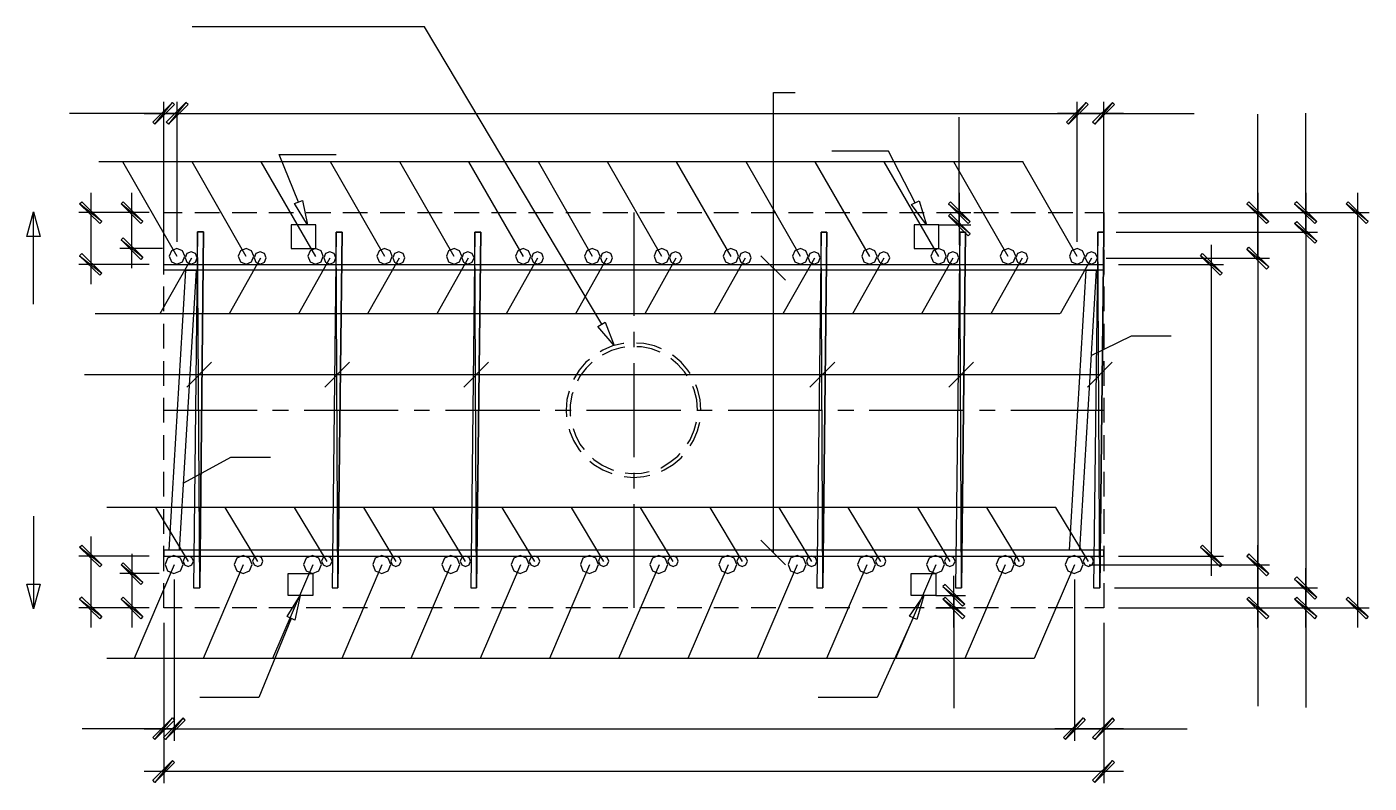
# Model space of a CAD drawing. Extents: x -1 to 315, y 0 to 224.
# Drawn here: x 183.05 to 218.96, y 101.39 to 121.64 of the extents above; entities that cross this region are included whole.
import ezdxf

# ---------------------------------------------------------------- set-up
doc = ezdxf.new("R2010")
doc.units = 0
doc.header["$MEASUREMENT"] = 0
doc.layers.add('UNDERLAY', color=8, linetype='Continuous')

msp = doc.modelspace()

# ---------------------------------------------------------------- linework, layer by layer
at = {"layer": 'UNDERLAY'}
for p, q in [((193.686, 121.64), (187.47, 121.64)), ((198.424, 113.676), (193.686, 121.64)), ((186.943, 119.612), (186.417, 119.086)), ((186.473, 119.03), (186.943, 119.612)), ((186.473, 119.03), (186.943, 119.612)), ((186.708, 115.681), (186.708, 119.634)), ((186.775, 119.086), (187.302, 119.612)), ((186.775, 119.086), (187.302, 119.612)), ((187.302, 119.612), (186.831, 119.03)), ((187.302, 119.612), (186.831, 119.03)), ((187.302, 119.612), (186.831, 119.03)), ((187.302, 119.612), (186.831, 119.03)), ((186.943, 119.612), (186.999, 119.556)), ((187.067, 115.882), (187.067, 119.634)), ((187.067, 115.882), (187.067, 119.634)), ((187.358, 119.556), (187.302, 119.612)), ((187.358, 119.556), (187.302, 119.612)), ((203.016, 107.56), (203.016, 119.881)), ((203.016, 115.188), (203.016, 119.881)), ((203.016, 119.881), (203.599, 119.881)), ((211.383, 119.612), (210.857, 119.086)), ((211.383, 119.612), (210.857, 119.086)), ((210.913, 119.03), (211.383, 119.612)), ((210.913, 119.03), (211.383, 119.612)), ((210.913, 119.03), (211.383, 119.612)), ((210.913, 119.03), (211.383, 119.612)), ((211.148, 115.882), (211.148, 119.634)), ((211.148, 115.882), (211.148, 119.634)), ((211.383, 119.612), (211.439, 119.556)), ((211.383, 119.612), (211.439, 119.556)), ((211.551, 119.086), (212.089, 119.612)), ((212.089, 119.612), (211.618, 119.03)), ((212.089, 119.612), (211.618, 119.03)), ((211.854, 115.681), (211.854, 119.634)), ((212.145, 119.556), (212.089, 119.612)), ((186.708, 119.321), (184.188, 119.321)), ((186.182, 119.321), (186.708, 119.321)), ((186.999, 119.556), (186.473, 119.03)), ((186.54, 119.321), (211.674, 119.321)), ((187.067, 119.321), (186.708, 119.321)), ((186.708, 119.321), (187.067, 119.321)), ((186.831, 119.03), (187.358, 119.556)), ((186.831, 119.03), (187.358, 119.556)), ((187.067, 119.321), (187.593, 119.321)), ((207.99, 116.666), (207.99, 119.22)), ((211.148, 119.321), (210.622, 119.321)), ((211.439, 119.556), (210.913, 119.03)), ((211.439, 119.556), (210.913, 119.03)), ((211.148, 119.321), (211.854, 119.321)), ((211.854, 119.321), (211.148, 119.321)), ((211.618, 119.03), (212.145, 119.556)), ((212.38, 119.321), (211.854, 119.321)), ((211.854, 119.321), (214.273, 119.321)), ((215.975, 116.666), (215.975, 119.299)), ((217.263, 116.666), (217.263, 119.332)), ((186.417, 119.086), (186.473, 119.03)), ((186.831, 119.03), (186.775, 119.086)), ((186.831, 119.03), (186.775, 119.086)), ((210.857, 119.086), (210.913, 119.03)), ((210.857, 119.086), (210.913, 119.03)), ((211.618, 119.03), (211.551, 119.086)), ((190.315, 116.947), (189.8, 118.224)), ((189.8, 118.224), (191.323, 118.224)), ((206.097, 118.313), (204.584, 118.313)), ((206.813, 116.924), (206.097, 118.313)), ((209.703, 118.022), (184.972, 118.022)), ((187.067, 115.49), (185.611, 118.022)), ((188.915, 115.49), (187.47, 118.022)), ((190.774, 115.49), (189.318, 118.022)), ((192.622, 115.49), (191.166, 118.022)), ((194.481, 115.49), (193.026, 118.022)), ((196.329, 115.49), (194.873, 118.022)), ((198.178, 115.49), (196.733, 118.022)), ((200.037, 115.49), (198.581, 118.022)), ((201.885, 115.49), (200.429, 118.022)), ((203.744, 115.49), (202.288, 118.022)), ((205.593, 115.49), (204.136, 118.022)), ((207.441, 115.49), (205.984, 118.022)), ((209.3, 115.49), (207.844, 118.022)), ((211.148, 115.49), (209.692, 118.022)), ((184.759, 117.193), (184.759, 114.751)), ((185.857, 115.177), (185.857, 117.193)), ((207.99, 117.193), (207.99, 116.666)), ((215.975, 117.193), (215.975, 116.666)), ((217.263, 117.193), (217.263, 116.666)), ((218.641, 117.193), (218.641, 105.555)), ((184.457, 116.902), (184.513, 116.957)), ((185.05, 116.431), (184.457, 116.902)), ((184.457, 116.902), (184.995, 116.375)), ((185.05, 116.431), (184.457, 116.902)), ((184.513, 116.957), (185.05, 116.431)), ((185.566, 116.902), (185.622, 116.957)), ((186.148, 116.431), (185.566, 116.902)), ((185.566, 116.902), (186.092, 116.375)), ((186.148, 116.431), (185.566, 116.902)), ((185.622, 116.957), (186.148, 116.431)), ((190.203, 116.913), (190.416, 116.991)), ((190.55, 116.342), (190.203, 116.913)), ((190.416, 116.991), (190.55, 116.342)), ((206.713, 116.879), (206.914, 116.98)), ((207.116, 116.342), (206.713, 116.879)), ((206.914, 116.98), (207.116, 116.342)), ((207.754, 116.957), (207.698, 116.902)), ((207.698, 116.902), (208.281, 116.431)), ((207.698, 116.902), (208.281, 116.431)), ((208.225, 116.375), (207.698, 116.902)), ((208.281, 116.431), (207.754, 116.957)), ((215.74, 116.957), (215.684, 116.902)), ((215.684, 116.902), (216.267, 116.431)), ((215.684, 116.902), (216.267, 116.431)), ((216.211, 116.375), (215.684, 116.902)), ((216.267, 116.431), (215.74, 116.957)), ((217.017, 116.957), (216.962, 116.902)), ((216.962, 116.902), (217.555, 116.431)), ((216.962, 116.902), (217.555, 116.431)), ((217.499, 116.375), (216.962, 116.902)), ((217.555, 116.431), (217.017, 116.957)), ((218.339, 116.902), (218.395, 116.957)), ((218.932, 116.431), (218.339, 116.902)), ((218.339, 116.902), (218.877, 116.375)), ((218.932, 116.431), (218.339, 116.902)), ((218.395, 116.957), (218.932, 116.431)), ((183.045, 116.028), (183.225, 116.689)), ((183.225, 114.214), (183.225, 116.689)), ((183.225, 116.689), (183.404, 116.028)), ((186.316, 116.666), (184.434, 116.666)), ((184.995, 116.375), (185.05, 116.431)), ((186.316, 116.666), (185.532, 116.666)), ((186.092, 116.375), (186.148, 116.431)), ((186.708, 116.666), (187.201, 116.666)), ((186.708, 116.006), (186.708, 116.666)), ((187.537, 116.666), (188.198, 116.666)), ((188.534, 116.666), (189.195, 116.666)), ((189.52, 116.666), (190.18, 116.666)), ((190.517, 116.666), (191.177, 116.666)), ((191.502, 116.666), (192.163, 116.666)), ((192.499, 116.666), (193.16, 116.666)), ((193.496, 116.666), (194.157, 116.666)), ((194.481, 116.666), (195.142, 116.666)), ((195.478, 116.666), (196.139, 116.666)), ((196.464, 116.666), (197.125, 116.666)), ((197.461, 116.666), (198.122, 116.666)), ((198.458, 116.666), (199.119, 116.666)), ((199.286, 116.666), (199.286, 113.9)), ((199.444, 116.666), (200.104, 116.666)), ((200.44, 116.666), (201.101, 116.666)), ((201.426, 116.666), (202.087, 116.666)), ((202.423, 116.666), (203.084, 116.666)), ((203.419, 116.666), (204.081, 116.666)), ((204.405, 116.666), (205.066, 116.666)), ((205.402, 116.666), (206.063, 116.666)), ((206.388, 116.666), (207.048, 116.666)), ((207.385, 116.666), (208.046, 116.666)), ((207.429, 116.666), (208.303, 116.666)), ((207.698, 116.577), (207.754, 116.633)), ((208.281, 116.095), (207.698, 116.577)), ((207.698, 116.577), (208.225, 116.039)), ((208.281, 116.095), (207.698, 116.577)), ((207.754, 116.633), (208.281, 116.095)), ((207.99, 116.342), (207.99, 116.666)), ((207.99, 116.666), (207.99, 116.342)), ((208.281, 116.431), (208.225, 116.375)), ((208.382, 116.666), (209.042, 116.666)), ((209.367, 116.666), (210.028, 116.666)), ((210.364, 116.666), (211.025, 116.666)), ((211.35, 116.666), (211.854, 116.666)), ((211.854, 116.666), (211.854, 116.006)), ((212.246, 116.666), (218.955, 116.666)), ((212.246, 116.666), (217.577, 116.666)), ((212.246, 116.666), (216.289, 116.666)), ((215.975, 115.445), (215.975, 116.666)), ((215.975, 116.666), (215.975, 115.445)), ((216.267, 116.431), (216.211, 116.375)), ((216.962, 116.375), (217.017, 116.431)), ((216.962, 116.375), (217.017, 116.431)), ((217.555, 115.905), (216.962, 116.375)), ((216.962, 116.375), (217.499, 115.849)), ((217.555, 115.905), (216.962, 116.375)), ((217.555, 115.905), (216.962, 116.375)), ((216.962, 116.375), (217.499, 115.849)), ((217.555, 115.905), (216.962, 116.375)), ((217.017, 116.431), (217.555, 115.905)), ((217.017, 116.431), (217.555, 115.905)), ((217.263, 116.666), (217.263, 106.082)), ((217.263, 116.14), (217.263, 116.666)), ((217.263, 116.666), (217.263, 116.14)), ((217.555, 116.431), (217.499, 116.375)), ((218.877, 116.375), (218.932, 116.431)), ((183.404, 116.028), (183.045, 116.028)), ((185.622, 115.994), (185.566, 115.939)), ((186.148, 115.468), (185.622, 115.994)), ((187.615, 116.151), (187.504, 106.62)), ((187.615, 116.151), (187.504, 106.62)), ((187.615, 116.151), (187.772, 116.151)), ((187.671, 106.62), (187.615, 116.151)), ((187.671, 106.62), (187.615, 116.151)), ((187.615, 116.151), (187.772, 116.151)), ((187.772, 116.151), (187.615, 116.151)), ((187.772, 116.151), (187.671, 106.62)), ((187.671, 106.62), (187.772, 116.151)), ((190.774, 116.342), (190.113, 116.342)), ((190.113, 116.342), (190.113, 115.703)), ((190.774, 115.703), (190.774, 116.342)), ((191.323, 116.14), (191.211, 106.62)), ((191.323, 116.14), (191.211, 106.62)), ((191.323, 116.14), (191.48, 116.14)), ((191.367, 106.62), (191.323, 116.14)), ((191.367, 106.62), (191.323, 116.14)), ((191.323, 116.14), (191.48, 116.14)), ((191.48, 116.14), (191.323, 116.14)), ((191.48, 116.14), (191.367, 106.62)), ((191.367, 106.62), (191.48, 116.14)), ((195.03, 116.14), (194.919, 106.62)), ((195.03, 116.14), (194.919, 106.62)), ((195.03, 116.14), (195.187, 116.14)), ((195.075, 106.62), (195.03, 116.14)), ((195.075, 106.62), (195.03, 116.14)), ((195.03, 116.14), (195.187, 116.14)), ((195.187, 116.14), (195.03, 116.14)), ((195.187, 116.14), (195.075, 106.62)), ((195.075, 106.62), (195.187, 116.14)), ((204.293, 116.14), (204.181, 106.62)), ((204.293, 116.14), (204.181, 106.62)), ((204.293, 116.14), (204.45, 116.14)), ((204.338, 106.62), (204.293, 116.14)), ((204.338, 106.62), (204.293, 116.14)), ((204.293, 116.14), (204.45, 116.14)), ((204.45, 116.14), (204.293, 116.14)), ((204.45, 116.14), (204.338, 106.62)), ((204.338, 106.62), (204.45, 116.14)), ((207.441, 116.342), (206.78, 116.342)), ((206.78, 116.342), (206.78, 115.703)), ((207.441, 116.342), (208.303, 116.342)), ((207.441, 115.703), (207.441, 116.342)), ((208.001, 116.14), (207.888, 106.62)), ((208.001, 116.14), (207.888, 106.62)), ((207.99, 116.342), (207.99, 115.804)), ((208.001, 116.14), (208.158, 116.14)), ((208.046, 106.62), (208.001, 116.14)), ((208.046, 106.62), (208.001, 116.14)), ((208.001, 116.14), (208.158, 116.14)), ((208.158, 116.14), (208.001, 116.14)), ((208.158, 116.14), (208.046, 106.62)), ((208.046, 106.62), (208.158, 116.14)), ((208.225, 116.039), (208.281, 116.095)), ((211.697, 116.14), (211.585, 106.62)), ((211.697, 116.14), (211.585, 106.62)), ((211.697, 116.14), (211.854, 116.14)), ((211.753, 106.62), (211.697, 116.14)), ((211.753, 106.62), (211.697, 116.14)), ((211.697, 116.14), (211.854, 116.14)), ((211.854, 116.14), (211.697, 116.14)), ((211.854, 116.14), (211.753, 106.62)), ((211.753, 106.62), (211.854, 116.14)), ((212.19, 116.14), (217.577, 116.14)), ((212.19, 116.14), (217.577, 116.14)), ((217.263, 116.14), (217.263, 115.614)), ((186.674, 115.703), (185.532, 115.703)), ((185.566, 115.939), (186.148, 115.468)), ((185.566, 115.939), (186.148, 115.468)), ((186.092, 115.412), (185.566, 115.939)), ((186.708, 115.009), (186.708, 115.669)), ((186.914, 115.642), (186.853, 115.496)), ((187.061, 115.703), (186.914, 115.642)), ((187.207, 115.642), (187.061, 115.703)), ((187.268, 115.496), (187.207, 115.642)), ((188.763, 115.642), (188.702, 115.496)), ((188.909, 115.703), (188.763, 115.642)), ((189.056, 115.642), (188.909, 115.703)), ((189.116, 115.496), (189.056, 115.642)), ((190.113, 115.703), (190.774, 115.703)), ((190.622, 115.642), (190.561, 115.496)), ((190.768, 115.703), (190.622, 115.642)), ((190.915, 115.642), (190.768, 115.703)), ((190.976, 115.496), (190.915, 115.642)), ((192.47, 115.642), (192.409, 115.496)), ((192.616, 115.703), (192.47, 115.642)), ((192.763, 115.642), (192.616, 115.703)), ((192.823, 115.496), (192.763, 115.642)), ((194.329, 115.642), (194.269, 115.496)), ((194.476, 115.703), (194.329, 115.642)), ((194.622, 115.642), (194.476, 115.703)), ((194.683, 115.496), (194.622, 115.642)), ((196.177, 115.642), (196.117, 115.496)), ((196.324, 115.703), (196.177, 115.642)), ((196.47, 115.642), (196.324, 115.703)), ((196.531, 115.496), (196.47, 115.642)), ((198.025, 115.642), (197.965, 115.496)), ((198.172, 115.703), (198.025, 115.642)), ((198.318, 115.642), (198.172, 115.703)), ((198.379, 115.496), (198.318, 115.642)), ((199.885, 115.642), (199.824, 115.496)), ((200.031, 115.703), (199.885, 115.642)), ((200.178, 115.642), (200.031, 115.703)), ((200.239, 115.496), (200.178, 115.642)), ((201.733, 115.642), (201.672, 115.496)), ((201.88, 115.703), (201.733, 115.642)), ((202.026, 115.642), (201.88, 115.703)), ((202.087, 115.496), (202.026, 115.642)), ((203.592, 115.642), (203.531, 115.496)), ((203.739, 115.703), (203.592, 115.642)), ((203.885, 115.642), (203.739, 115.703)), ((203.946, 115.496), (203.885, 115.642)), ((205.44, 115.642), (205.379, 115.496)), ((205.587, 115.703), (205.44, 115.642)), ((205.733, 115.642), (205.587, 115.703)), ((205.794, 115.496), (205.733, 115.642)), ((206.78, 115.703), (207.441, 115.703)), ((207.289, 115.642), (207.228, 115.496)), ((207.435, 115.703), (207.289, 115.642)), ((207.582, 115.642), (207.435, 115.703)), ((207.643, 115.496), (207.582, 115.642)), ((209.148, 115.642), (209.087, 115.496)), ((209.294, 115.703), (209.148, 115.642)), ((209.441, 115.642), (209.294, 115.703)), ((209.501, 115.496), (209.441, 115.642)), ((210.996, 115.642), (210.935, 115.496)), ((211.142, 115.703), (210.996, 115.642)), ((211.289, 115.642), (211.142, 115.703)), ((211.35, 115.496), (211.289, 115.642)), ((211.854, 115.669), (211.854, 115.009)), ((214.732, 115.804), (214.732, 106.944)), ((215.684, 115.681), (215.74, 115.737)), ((215.684, 115.681), (215.74, 115.737)), ((216.267, 115.211), (215.684, 115.681)), ((215.684, 115.681), (216.211, 115.154)), ((216.267, 115.211), (215.684, 115.681)), ((216.267, 115.211), (215.684, 115.681)), ((215.684, 115.681), (216.211, 115.154)), ((216.267, 115.211), (215.684, 115.681)), ((215.74, 115.737), (216.267, 115.211)), ((215.74, 115.737), (216.267, 115.211)), ((215.975, 115.972), (215.975, 106.709)), ((217.499, 115.849), (217.555, 115.905)), ((217.499, 115.849), (217.555, 115.905)), ((186.316, 115.278), (184.434, 115.278)), ((184.513, 115.569), (184.457, 115.512)), ((184.457, 115.512), (185.05, 115.042)), ((184.457, 115.512), (185.05, 115.042)), ((184.995, 114.987), (184.457, 115.512)), ((185.05, 115.042), (184.513, 115.569)), ((186.148, 115.468), (186.092, 115.412)), ((187.447, 115.445), (186.607, 113.956)), ((186.708, 115.121), (186.708, 115.278)), ((186.708, 115.278), (211.854, 115.278)), ((186.853, 115.496), (186.914, 115.349)), ((186.914, 115.349), (187.061, 115.289)), ((187.061, 115.289), (187.207, 115.349)), ((187.207, 115.349), (187.268, 115.496)), ((187.327, 115.566), (187.279, 115.451)), ((187.279, 115.451), (187.327, 115.336)), ((187.442, 115.614), (187.327, 115.566)), ((187.327, 115.336), (187.442, 115.289)), ((187.557, 115.566), (187.442, 115.614)), ((187.442, 115.289), (187.557, 115.336)), ((187.604, 115.451), (187.557, 115.566)), ((187.557, 115.336), (187.604, 115.451)), ((189.296, 115.445), (188.455, 113.956)), ((188.702, 115.496), (188.763, 115.349)), ((188.763, 115.349), (188.909, 115.289)), ((188.909, 115.289), (189.056, 115.349)), ((189.056, 115.349), (189.116, 115.496)), ((189.175, 115.566), (189.127, 115.451)), ((189.127, 115.451), (189.175, 115.336)), ((189.29, 115.614), (189.175, 115.566)), ((189.175, 115.336), (189.29, 115.289)), ((189.405, 115.566), (189.29, 115.614)), ((189.29, 115.289), (189.405, 115.336)), ((189.452, 115.451), (189.405, 115.566)), ((189.405, 115.336), (189.452, 115.451)), ((191.155, 115.445), (190.315, 113.956)), ((190.561, 115.496), (190.622, 115.349)), ((190.622, 115.349), (190.768, 115.289)), ((190.768, 115.289), (190.915, 115.349)), ((190.915, 115.349), (190.976, 115.496)), ((191.034, 115.566), (190.987, 115.451)), ((190.987, 115.451), (191.034, 115.336)), ((191.149, 115.614), (191.034, 115.566)), ((191.034, 115.336), (191.149, 115.289)), ((191.264, 115.566), (191.149, 115.614)), ((191.149, 115.289), (191.264, 115.336)), ((191.312, 115.451), (191.264, 115.566)), ((191.264, 115.336), (191.312, 115.451)), ((193.003, 115.445), (192.163, 113.956)), ((192.409, 115.496), (192.47, 115.349)), ((192.47, 115.349), (192.616, 115.289)), ((192.616, 115.289), (192.763, 115.349)), ((192.763, 115.349), (192.823, 115.496)), ((192.883, 115.566), (192.835, 115.451)), ((192.835, 115.451), (192.883, 115.336)), ((192.997, 115.614), (192.883, 115.566)), ((192.883, 115.336), (192.997, 115.289)), ((193.112, 115.566), (192.997, 115.614)), ((192.997, 115.289), (193.112, 115.336)), ((193.16, 115.451), (193.112, 115.566)), ((193.112, 115.336), (193.16, 115.451)), ((194.851, 115.445), (194.011, 113.956)), ((194.269, 115.496), (194.329, 115.349)), ((194.329, 115.349), (194.476, 115.289)), ((194.476, 115.289), (194.622, 115.349)), ((194.622, 115.349), (194.683, 115.496)), ((194.731, 115.566), (194.683, 115.451)), ((194.683, 115.451), (194.731, 115.336)), ((194.846, 115.614), (194.731, 115.566)), ((194.731, 115.336), (194.846, 115.289)), ((194.96, 115.566), (194.846, 115.614)), ((194.846, 115.289), (194.96, 115.336)), ((195.008, 115.451), (194.96, 115.566)), ((194.96, 115.336), (195.008, 115.451)), ((196.71, 115.445), (195.87, 113.956)), ((196.117, 115.496), (196.177, 115.349)), ((196.177, 115.349), (196.324, 115.289)), ((196.324, 115.289), (196.47, 115.349)), ((196.47, 115.349), (196.531, 115.496)), ((196.59, 115.566), (196.542, 115.451)), ((196.542, 115.451), (196.59, 115.336)), ((196.705, 115.614), (196.59, 115.566)), ((196.59, 115.336), (196.705, 115.289)), ((196.82, 115.566), (196.705, 115.614)), ((196.705, 115.289), (196.82, 115.336)), ((196.867, 115.451), (196.82, 115.566)), ((196.82, 115.336), (196.867, 115.451)), ((198.559, 115.445), (197.719, 113.956)), ((197.965, 115.496), (198.025, 115.349)), ((198.025, 115.349), (198.172, 115.289)), ((198.172, 115.289), (198.318, 115.349)), ((198.318, 115.349), (198.379, 115.496)), ((198.438, 115.566), (198.391, 115.451)), ((198.391, 115.451), (198.438, 115.336)), ((198.553, 115.614), (198.438, 115.566)), ((198.438, 115.336), (198.553, 115.289)), ((198.668, 115.566), (198.553, 115.614)), ((198.553, 115.289), (198.668, 115.336)), ((198.715, 115.451), (198.668, 115.566)), ((198.668, 115.336), (198.715, 115.451)), ((200.406, 115.445), (199.578, 113.956)), ((199.824, 115.496), (199.885, 115.349)), ((199.885, 115.349), (200.031, 115.289)), ((200.031, 115.289), (200.178, 115.349)), ((200.178, 115.349), (200.239, 115.496)), ((200.286, 115.566), (200.239, 115.451)), ((200.239, 115.451), (200.286, 115.336)), ((200.401, 115.614), (200.286, 115.566)), ((200.286, 115.336), (200.401, 115.289)), ((200.516, 115.566), (200.401, 115.614)), ((200.401, 115.289), (200.516, 115.336)), ((200.564, 115.451), (200.516, 115.566)), ((200.516, 115.336), (200.564, 115.451)), ((202.266, 115.445), (201.426, 113.956)), ((201.672, 115.496), (201.733, 115.349)), ((201.733, 115.349), (201.88, 115.289)), ((201.88, 115.289), (202.026, 115.349)), ((202.026, 115.349), (202.087, 115.496)), ((202.145, 115.566), (202.098, 115.451)), ((202.098, 115.451), (202.145, 115.336)), ((202.26, 115.614), (202.145, 115.566)), ((202.145, 115.336), (202.26, 115.289)), ((202.375, 115.566), (202.26, 115.614)), ((202.26, 115.289), (202.375, 115.336)), ((202.422, 115.451), (202.375, 115.566)), ((202.375, 115.336), (202.422, 115.451)), ((202.68, 115.512), (203.341, 114.852)), ((204.114, 115.445), (203.274, 113.956)), ((203.531, 115.496), (203.592, 115.349)), ((203.592, 115.349), (203.739, 115.289)), ((203.739, 115.289), (203.885, 115.349)), ((203.885, 115.349), (203.946, 115.496)), ((203.994, 115.566), (203.946, 115.451)), ((203.946, 115.451), (203.994, 115.336)), ((204.108, 115.614), (203.994, 115.566)), ((203.994, 115.336), (204.108, 115.289)), ((204.223, 115.566), (204.108, 115.614)), ((204.108, 115.289), (204.223, 115.336)), ((204.271, 115.451), (204.223, 115.566)), ((204.223, 115.336), (204.271, 115.451)), ((205.973, 115.445), (205.133, 113.956)), ((205.379, 115.496), (205.44, 115.349)), ((205.44, 115.349), (205.587, 115.289)), ((205.587, 115.289), (205.733, 115.349)), ((205.733, 115.349), (205.794, 115.496)), ((205.853, 115.566), (205.805, 115.451)), ((205.805, 115.451), (205.853, 115.336)), ((205.968, 115.614), (205.853, 115.566)), ((205.853, 115.336), (205.968, 115.289)), ((206.082, 115.566), (205.968, 115.614)), ((205.968, 115.289), (206.082, 115.336)), ((206.13, 115.451), (206.082, 115.566)), ((206.082, 115.336), (206.13, 115.451)), ((207.821, 115.445), (206.981, 113.956)), ((207.228, 115.496), (207.289, 115.349)), ((207.289, 115.349), (207.435, 115.289)), ((207.435, 115.289), (207.582, 115.349)), ((207.582, 115.349), (207.643, 115.496)), ((207.701, 115.566), (207.653, 115.451)), ((207.653, 115.451), (207.701, 115.336)), ((207.816, 115.614), (207.701, 115.566)), ((207.701, 115.336), (207.816, 115.289)), ((207.93, 115.566), (207.816, 115.614)), ((207.816, 115.289), (207.93, 115.336)), ((207.978, 115.451), (207.93, 115.566)), ((207.93, 115.336), (207.978, 115.451)), ((209.67, 115.445), (208.83, 113.956)), ((209.087, 115.496), (209.148, 115.349)), ((209.148, 115.349), (209.294, 115.289)), ((209.294, 115.289), (209.441, 115.349)), ((209.441, 115.349), (209.501, 115.496)), ((209.549, 115.566), (209.502, 115.451)), ((209.502, 115.451), (209.549, 115.336)), ((209.664, 115.614), (209.549, 115.566)), ((209.549, 115.336), (209.664, 115.289)), ((209.779, 115.566), (209.664, 115.614)), ((209.664, 115.289), (209.779, 115.336)), ((209.826, 115.451), (209.779, 115.566)), ((209.779, 115.336), (209.826, 115.451)), ((211.529, 115.445), (210.689, 113.956)), ((210.935, 115.496), (210.996, 115.349)), ((210.996, 115.349), (211.142, 115.289)), ((211.142, 115.289), (211.289, 115.349)), ((211.289, 115.349), (211.35, 115.496)), ((211.408, 115.566), (211.361, 115.451)), ((211.361, 115.451), (211.408, 115.336)), ((211.523, 115.614), (211.408, 115.566)), ((211.408, 115.336), (211.523, 115.289)), ((211.638, 115.566), (211.523, 115.614)), ((211.523, 115.289), (211.638, 115.336)), ((211.686, 115.451), (211.638, 115.566)), ((211.638, 115.336), (211.686, 115.451)), ((211.854, 115.278), (211.854, 115.121)), ((211.921, 115.445), (216.289, 115.445)), ((211.921, 115.445), (216.289, 115.445)), ((212.246, 115.278), (215.057, 115.278)), ((214.441, 115.512), (214.497, 115.569)), ((215.023, 115.042), (214.441, 115.512)), ((214.441, 115.512), (214.967, 114.987)), ((215.023, 115.042), (214.441, 115.512)), ((214.497, 115.569), (215.023, 115.042)), ((215.975, 115.445), (215.975, 114.919)), ((185.05, 115.042), (184.995, 114.987)), ((211.854, 115.121), (186.708, 115.121)), ((186.854, 107.627), (187.302, 115.121)), ((187.571, 115.121), (187.123, 107.627)), ((187.302, 115.121), (187.571, 115.121)), ((210.935, 107.627), (211.383, 115.121)), ((211.652, 115.121), (211.204, 107.627)), ((211.383, 115.121), (211.652, 115.121)), ((214.967, 114.987), (215.023, 115.042)), ((216.211, 115.154), (216.267, 115.211)), ((216.211, 115.154), (216.267, 115.211)), ((186.708, 114.023), (186.708, 114.684)), ((211.854, 114.684), (211.854, 114.023)), ((210.678, 113.956), (184.871, 113.956)), ((186.708, 113.026), (186.708, 113.687)), ((198.324, 113.62), (198.514, 113.732)), ((198.76, 113.105), (198.324, 113.62)), ((198.514, 113.732), (198.76, 113.105)), ((211.854, 113.687), (211.854, 113.026)), ((198.995, 113.161), (198.715, 113.094)), ((199.018, 113.161), (198.995, 113.161)), ((199.286, 113.474), (199.286, 113.06)), ((199.555, 113.161), (199.354, 113.172)), ((199.836, 113.094), (199.555, 113.161)), ((211.518, 112.836), (212.593, 113.362)), ((212.593, 113.362), (213.657, 113.362)), ((198.458, 112.982), (198.379, 112.937)), ((198.682, 112.97), (198.435, 112.847)), ((198.715, 113.094), (198.458, 112.982)), ((198.939, 113.049), (198.682, 112.97)), ((199.04, 113.06), (198.939, 113.049)), ((199.488, 113.071), (199.365, 113.071)), ((199.757, 113.015), (199.488, 113.071)), ((199.992, 112.925), (199.757, 113.015)), ((200.026, 113.015), (199.836, 113.094)), ((200.462, 112.601), (200.272, 112.757)), ((200.339, 112.836), (200.317, 112.847)), ((200.552, 112.657), (200.339, 112.836)), ((186.708, 112.029), (186.708, 112.69)), ((187.324, 111.996), (187.985, 112.657)), ((191.02, 111.996), (191.681, 112.657)), ((194.739, 111.996), (195.4, 112.657)), ((197.819, 112.444), (197.674, 112.197)), ((197.999, 112.657), (197.819, 112.444)), ((198.01, 112.5), (197.842, 112.287)), ((198.099, 112.735), (197.999, 112.657)), ((198.166, 112.657), (198.01, 112.5)), ((199.286, 112.634), (199.286, 110.114)), ((200.642, 112.399), (200.462, 112.601)), ((200.731, 112.444), (200.552, 112.657)), ((200.709, 112.298), (200.642, 112.399)), ((200.787, 112.354), (200.731, 112.444)), ((203.991, 111.996), (204.663, 112.657)), ((207.71, 111.996), (208.37, 112.657)), ((211.417, 111.996), (212.078, 112.657)), ((211.854, 112.69), (211.854, 112.029)), ((208.034, 112.321), (184.591, 112.321)), ((211.742, 112.321), (185.498, 112.321)), ((187.66, 112.321), (185.498, 112.321)), ((191.357, 112.321), (185.498, 112.321)), ((195.064, 112.321), (185.498, 112.321)), ((204.327, 112.321), (185.498, 112.321)), ((197.842, 112.287), (197.774, 112.152)), ((200.989, 111.94), (200.944, 112.052)), ((186.708, 111.044), (186.708, 111.705)), ((197.551, 111.884), (197.494, 111.66)), ((197.629, 111.783), (197.584, 111.514)), ((197.651, 111.85), (197.629, 111.783)), ((200.9, 111.917), (200.866, 112.007)), ((200.967, 111.649), (200.9, 111.917)), ((201.056, 111.66), (200.989, 111.94)), ((211.854, 111.705), (211.854, 111.044)), ((186.72, 111.38), (189.206, 111.38)), ((189.62, 111.38), (190.046, 111.38)), ((190.46, 111.38), (192.98, 111.38)), ((193.406, 111.38), (193.821, 111.38)), ((194.246, 111.38), (196.766, 111.38)), ((197.181, 111.38), (197.606, 111.38)), ((197.494, 111.66), (197.472, 111.38)), ((197.472, 111.38), (197.483, 111.2)), ((197.584, 111.514), (197.584, 111.234)), ((198.021, 111.38), (200.541, 111.38)), ((200.989, 111.38), (200.967, 111.649)), ((200.967, 111.38), (201.381, 111.38)), ((201.079, 111.38), (201.056, 111.66)), ((201.807, 111.38), (204.327, 111.38)), ((204.741, 111.38), (205.167, 111.38)), ((205.581, 111.38), (208.113, 111.38)), ((208.527, 111.38), (208.953, 111.38)), ((209.367, 111.38), (211.854, 111.38)), ((197.584, 111.234), (197.595, 111.212)), ((200.9, 110.842), (200.956, 111.066)), ((200.989, 110.82), (201.045, 111.055)), ((186.708, 110.047), (186.708, 110.708)), ((197.551, 110.865), (197.562, 110.82)), ((197.562, 110.82), (197.674, 110.562)), ((197.662, 110.887), (197.719, 110.708)), ((197.719, 110.708), (197.842, 110.461)), ((200.787, 110.585), (200.9, 110.842)), ((200.877, 110.562), (200.989, 110.82)), ((211.854, 110.708), (211.854, 110.047)), ((197.674, 110.562), (197.819, 110.315)), ((197.819, 110.315), (197.864, 110.26)), ((197.842, 110.461), (197.954, 110.327)), ((200.72, 110.472), (200.787, 110.585)), ((200.787, 110.417), (200.877, 110.562)), ((187.246, 109.431), (188.5, 110.114)), ((188.5, 110.114), (189.564, 110.114)), ((198.11, 110.013), (198.211, 109.923)), ((198.178, 110.092), (198.211, 110.058)), ((198.211, 110.058), (198.435, 109.901)), ((198.211, 109.923), (198.458, 109.778)), ((198.435, 109.901), (198.682, 109.789)), ((200.014, 109.834), (200.25, 109.98)), ((200.093, 109.778), (200.339, 109.923)), ((200.25, 109.98), (200.462, 110.147)), ((200.339, 109.923), (200.552, 110.103)), ((200.462, 110.147), (200.519, 110.215)), ((200.552, 110.103), (200.586, 110.147)), ((186.708, 109.061), (186.708, 109.722)), ((198.458, 109.778), (198.693, 109.677)), ((198.682, 109.789), (198.738, 109.767)), ((199.029, 109.599), (199.275, 109.576)), ((199.051, 109.7), (199.219, 109.677)), ((199.219, 109.677), (199.488, 109.688)), ((199.275, 109.576), (199.555, 109.599)), ((199.286, 109.7), (199.286, 109.274)), ((199.488, 109.688), (199.69, 109.733)), ((199.555, 109.599), (199.712, 109.632)), ((200.003, 109.834), (200.014, 109.834)), ((200.026, 109.745), (200.093, 109.778)), ((211.854, 109.722), (211.854, 109.061)), ((199.286, 108.86), (199.286, 106.082)), ((183.225, 108.535), (183.225, 106.059)), ((210.577, 108.77), (185.185, 108.77)), ((187.369, 107.325), (186.495, 108.77)), ((186.708, 108.064), (186.708, 108.725)), ((189.228, 107.325), (188.355, 108.77)), ((191.076, 107.325), (190.203, 108.77)), ((192.925, 107.325), (192.062, 108.77)), ((194.784, 107.325), (193.91, 108.77)), ((196.632, 107.325), (195.759, 108.77)), ((198.48, 107.325), (197.618, 108.77)), ((200.339, 107.325), (199.466, 108.77)), ((202.188, 107.325), (201.325, 108.77)), ((204.047, 107.325), (203.173, 108.77)), ((205.895, 107.325), (205.021, 108.77)), ((207.743, 107.325), (206.881, 108.77)), ((209.603, 107.325), (208.729, 108.77)), ((211.45, 107.325), (210.577, 108.77)), ((211.854, 108.725), (211.854, 108.064)), ((184.457, 107.706), (184.513, 107.762)), ((184.513, 107.762), (185.05, 107.235)), ((184.759, 107.997), (184.759, 105.555)), ((186.708, 107.067), (186.708, 107.74)), ((202.68, 107.896), (203.341, 107.235)), ((211.854, 107.74), (211.854, 107.067)), ((214.497, 107.762), (214.441, 107.706)), ((215.023, 107.235), (214.497, 107.762)), ((215.975, 107.235), (215.975, 107.762)), ((186.316, 107.471), (184.434, 107.471)), ((185.05, 107.235), (184.457, 107.706)), ((184.457, 107.706), (184.995, 107.18)), ((185.05, 107.235), (184.457, 107.706)), ((185.857, 107.527), (185.857, 105.555)), ((186.708, 107.627), (186.708, 107.471)), ((211.854, 107.627), (186.708, 107.627)), ((186.708, 107.471), (211.854, 107.471)), ((186.812, 107.411), (186.742, 107.241)), ((186.982, 107.482), (186.812, 107.411)), ((187.123, 107.627), (186.854, 107.627)), ((187.153, 107.411), (186.982, 107.482)), ((187.223, 107.241), (187.153, 107.411)), ((187.264, 107.429), (187.223, 107.331)), ((187.363, 107.47), (187.264, 107.429)), ((187.462, 107.429), (187.363, 107.47)), ((187.504, 107.331), (187.462, 107.429)), ((188.66, 107.411), (188.59, 107.241)), ((188.831, 107.482), (188.66, 107.411)), ((189.001, 107.411), (188.831, 107.482)), ((189.072, 107.241), (189.001, 107.411)), ((189.124, 107.429), (189.083, 107.331)), ((189.223, 107.47), (189.124, 107.429)), ((189.322, 107.429), (189.223, 107.47)), ((189.363, 107.331), (189.322, 107.429)), ((190.519, 107.411), (190.449, 107.241)), ((190.69, 107.482), (190.519, 107.411)), ((190.86, 107.411), (190.69, 107.482)), ((190.93, 107.241), (190.86, 107.411)), ((190.972, 107.429), (190.931, 107.331)), ((191.071, 107.47), (190.972, 107.429)), ((191.17, 107.429), (191.071, 107.47)), ((191.211, 107.331), (191.17, 107.429)), ((192.368, 107.411), (192.297, 107.241)), ((192.538, 107.482), (192.368, 107.411)), ((192.708, 107.411), (192.538, 107.482)), ((192.779, 107.241), (192.708, 107.411)), ((192.82, 107.429), (192.779, 107.331)), ((192.919, 107.47), (192.82, 107.429)), ((193.018, 107.429), (192.919, 107.47)), ((193.059, 107.331), (193.018, 107.429)), ((194.216, 107.411), (194.145, 107.241)), ((194.386, 107.482), (194.216, 107.411)), ((194.557, 107.411), (194.386, 107.482)), ((194.627, 107.241), (194.557, 107.411)), ((194.679, 107.429), (194.638, 107.331)), ((194.778, 107.47), (194.679, 107.429)), ((194.877, 107.429), (194.778, 107.47)), ((194.918, 107.331), (194.877, 107.429)), ((196.075, 107.411), (196.005, 107.241)), ((196.245, 107.482), (196.075, 107.411)), ((196.416, 107.411), (196.245, 107.482)), ((196.486, 107.241), (196.416, 107.411)), ((196.527, 107.429), (196.486, 107.331)), ((196.626, 107.47), (196.527, 107.429)), ((196.725, 107.429), (196.626, 107.47)), ((196.766, 107.331), (196.725, 107.429)), ((197.923, 107.411), (197.853, 107.241)), ((198.094, 107.482), (197.923, 107.411)), ((198.264, 107.411), (198.094, 107.482)), ((198.334, 107.241), (198.264, 107.411)), ((198.376, 107.429), (198.334, 107.331)), ((198.475, 107.47), (198.376, 107.429)), ((198.574, 107.429), (198.475, 107.47)), ((198.615, 107.331), (198.574, 107.429)), ((199.783, 107.411), (199.712, 107.241)), ((199.953, 107.482), (199.783, 107.411)), ((200.123, 107.411), (199.953, 107.482)), ((200.194, 107.241), (200.123, 107.411)), ((200.235, 107.429), (200.194, 107.331)), ((200.334, 107.47), (200.235, 107.429)), ((200.433, 107.429), (200.334, 107.47)), ((200.474, 107.331), (200.433, 107.429)), ((201.631, 107.411), (201.56, 107.241)), ((201.801, 107.482), (201.631, 107.411)), ((201.971, 107.411), (201.801, 107.482)), ((202.042, 107.241), (201.971, 107.411)), ((202.083, 107.429), (202.042, 107.331)), ((202.182, 107.47), (202.083, 107.429)), ((202.281, 107.429), (202.182, 107.47)), ((202.322, 107.331), (202.281, 107.429)), ((203.479, 107.411), (203.408, 107.241)), ((203.649, 107.482), (203.479, 107.411)), ((203.819, 107.411), (203.649, 107.482)), ((203.89, 107.241), (203.819, 107.411)), ((203.942, 107.429), (203.901, 107.331)), ((204.041, 107.47), (203.942, 107.429)), ((204.14, 107.429), (204.041, 107.47)), ((204.181, 107.331), (204.14, 107.429)), ((205.338, 107.411), (205.268, 107.241)), ((205.509, 107.482), (205.338, 107.411)), ((205.679, 107.411), (205.509, 107.482)), ((205.75, 107.241), (205.679, 107.411)), ((205.79, 107.429), (205.749, 107.331)), ((205.889, 107.47), (205.79, 107.429)), ((205.988, 107.429), (205.889, 107.47)), ((206.029, 107.331), (205.988, 107.429)), ((207.186, 107.411), (207.116, 107.241)), ((207.356, 107.482), (207.186, 107.411)), ((207.527, 107.411), (207.356, 107.482)), ((207.597, 107.241), (207.527, 107.411)), ((207.638, 107.429), (207.597, 107.331)), ((207.737, 107.47), (207.638, 107.429)), ((207.836, 107.429), (207.737, 107.47)), ((207.877, 107.331), (207.836, 107.429)), ((209.046, 107.411), (208.975, 107.241)), ((209.216, 107.482), (209.046, 107.411)), ((209.386, 107.411), (209.216, 107.482)), ((209.457, 107.241), (209.386, 107.411)), ((209.498, 107.429), (209.457, 107.331)), ((209.597, 107.47), (209.498, 107.429)), ((209.696, 107.429), (209.597, 107.47)), ((209.737, 107.331), (209.696, 107.429)), ((210.894, 107.411), (210.823, 107.241)), ((211.064, 107.482), (210.894, 107.411)), ((211.204, 107.627), (210.935, 107.627)), ((211.234, 107.411), (211.064, 107.482)), ((211.305, 107.241), (211.234, 107.411)), ((211.346, 107.429), (211.305, 107.331)), ((211.445, 107.47), (211.346, 107.429)), ((211.544, 107.429), (211.445, 107.47)), ((211.585, 107.331), (211.544, 107.429)), ((211.854, 107.471), (211.854, 107.627)), ((212.246, 107.471), (215.057, 107.471)), ((214.441, 107.706), (215.023, 107.235)), ((214.441, 107.706), (215.023, 107.235)), ((214.967, 107.18), (214.441, 107.706)), ((215.74, 107.527), (215.684, 107.471)), ((215.74, 107.527), (215.684, 107.471)), ((215.684, 107.471), (216.267, 107)), ((215.684, 107.471), (216.267, 107)), ((216.211, 106.944), (215.684, 107.471)), ((215.684, 107.471), (216.267, 107)), ((215.684, 107.471), (216.267, 107)), ((216.211, 106.944), (215.684, 107.471)), ((216.267, 107), (215.74, 107.527)), ((216.267, 107), (215.74, 107.527)), ((184.995, 107.18), (185.05, 107.235)), ((185.566, 107.235), (185.622, 107.291)), ((186.148, 106.765), (185.566, 107.235)), ((185.566, 107.235), (186.092, 106.709)), ((186.148, 106.765), (185.566, 107.235)), ((185.622, 107.291), (186.148, 106.765)), ((186.988, 107.235), (185.913, 104.727)), ((186.742, 107.241), (186.812, 107.071)), ((186.812, 107.071), (186.982, 107)), ((186.982, 107), (187.153, 107.071)), ((187.153, 107.071), (187.223, 107.241)), ((187.223, 107.331), (187.264, 107.231)), ((187.264, 107.231), (187.363, 107.19)), ((187.363, 107.19), (187.462, 107.231)), ((187.462, 107.231), (187.504, 107.331)), ((188.836, 107.235), (187.761, 104.727)), ((188.59, 107.241), (188.66, 107.071)), ((188.66, 107.071), (188.831, 107)), ((188.831, 107), (189.001, 107.071)), ((189.001, 107.071), (189.072, 107.241)), ((189.083, 107.331), (189.124, 107.231)), ((189.124, 107.231), (189.223, 107.19)), ((189.223, 107.19), (189.322, 107.231)), ((189.322, 107.231), (189.363, 107.331)), ((190.695, 107.235), (189.62, 104.727)), ((190.449, 107.241), (190.519, 107.071)), ((190.519, 107.071), (190.69, 107)), ((190.69, 107), (190.86, 107.071)), ((190.86, 107.071), (190.93, 107.241)), ((190.931, 107.331), (190.972, 107.231)), ((190.972, 107.231), (191.071, 107.19)), ((191.071, 107.19), (191.17, 107.231)), ((191.17, 107.231), (191.211, 107.331)), ((192.544, 107.235), (191.468, 104.727)), ((192.297, 107.241), (192.368, 107.071)), ((192.368, 107.071), (192.538, 107)), ((192.538, 107), (192.708, 107.071)), ((192.708, 107.071), (192.779, 107.241)), ((192.779, 107.331), (192.82, 107.231)), ((192.82, 107.231), (192.919, 107.19)), ((192.919, 107.19), (193.018, 107.231)), ((193.018, 107.231), (193.059, 107.331)), ((194.392, 107.235), (193.317, 104.727)), ((194.145, 107.241), (194.216, 107.071)), ((194.216, 107.071), (194.386, 107)), ((194.386, 107), (194.557, 107.071)), ((194.557, 107.071), (194.627, 107.241)), ((194.638, 107.331), (194.679, 107.231)), ((194.679, 107.231), (194.778, 107.19)), ((194.778, 107.19), (194.877, 107.231)), ((194.877, 107.231), (194.918, 107.331)), ((196.251, 107.235), (195.176, 104.727)), ((196.005, 107.241), (196.075, 107.071)), ((196.075, 107.071), (196.245, 107)), ((196.245, 107), (196.416, 107.071)), ((196.416, 107.071), (196.486, 107.241)), ((196.486, 107.331), (196.527, 107.231)), ((196.527, 107.231), (196.626, 107.19)), ((196.626, 107.19), (196.725, 107.231)), ((196.725, 107.231), (196.766, 107.331)), ((198.099, 107.235), (197.024, 104.727)), ((197.853, 107.241), (197.923, 107.071)), ((197.923, 107.071), (198.094, 107)), ((198.094, 107), (198.264, 107.071)), ((198.264, 107.071), (198.334, 107.241)), ((198.334, 107.331), (198.376, 107.231)), ((198.376, 107.231), (198.475, 107.19)), ((198.475, 107.19), (198.574, 107.231)), ((198.574, 107.231), (198.615, 107.331)), ((199.959, 107.235), (198.872, 104.727)), ((199.712, 107.241), (199.783, 107.071)), ((199.783, 107.071), (199.953, 107)), ((199.953, 107), (200.123, 107.071)), ((200.123, 107.071), (200.194, 107.241)), ((200.194, 107.331), (200.235, 107.231)), ((200.235, 107.231), (200.334, 107.19)), ((200.334, 107.19), (200.433, 107.231)), ((200.433, 107.231), (200.474, 107.331)), ((201.807, 107.235), (200.731, 104.727)), ((201.56, 107.241), (201.631, 107.071)), ((201.631, 107.071), (201.801, 107)), ((201.801, 107), (201.971, 107.071)), ((201.971, 107.071), (202.042, 107.241)), ((202.042, 107.331), (202.083, 107.231)), ((202.083, 107.231), (202.182, 107.19)), ((202.182, 107.19), (202.281, 107.231)), ((202.281, 107.231), (202.322, 107.331)), ((203.655, 107.235), (202.579, 104.727)), ((203.408, 107.241), (203.479, 107.071)), ((203.479, 107.071), (203.649, 107)), ((203.649, 107), (203.819, 107.071)), ((203.819, 107.071), (203.89, 107.241)), ((203.901, 107.331), (203.942, 107.231)), ((203.942, 107.231), (204.041, 107.19)), ((204.041, 107.19), (204.14, 107.231)), ((204.14, 107.231), (204.181, 107.331)), ((205.514, 107.235), (204.439, 104.727)), ((205.268, 107.241), (205.338, 107.071)), ((205.338, 107.071), (205.509, 107)), ((205.509, 107), (205.679, 107.071)), ((205.679, 107.071), (205.75, 107.241)), ((205.749, 107.331), (205.79, 107.231)), ((205.79, 107.231), (205.889, 107.19)), ((205.889, 107.19), (205.988, 107.231)), ((205.988, 107.231), (206.029, 107.331)), ((207.362, 107.235), (206.287, 104.727)), ((207.116, 107.241), (207.186, 107.071)), ((207.186, 107.071), (207.356, 107)), ((207.356, 107), (207.527, 107.071)), ((207.527, 107.071), (207.597, 107.241)), ((207.597, 107.331), (207.638, 107.231)), ((207.638, 107.231), (207.737, 107.19)), ((207.737, 107.19), (207.836, 107.231)), ((207.836, 107.231), (207.877, 107.331)), ((209.222, 107.235), (208.135, 104.727)), ((208.975, 107.241), (209.046, 107.071)), ((209.046, 107.071), (209.216, 107)), ((209.216, 107), (209.386, 107.071)), ((209.386, 107.071), (209.457, 107.241)), ((209.457, 107.331), (209.498, 107.231)), ((209.498, 107.231), (209.597, 107.19)), ((209.597, 107.19), (209.696, 107.231)), ((209.696, 107.231), (209.737, 107.331)), ((211.07, 107.235), (209.994, 104.727)), ((210.823, 107.241), (210.894, 107.071)), ((210.894, 107.071), (211.064, 107)), ((211.064, 107), (211.234, 107.071)), ((211.234, 107.071), (211.305, 107.241)), ((211.305, 107.331), (211.346, 107.231)), ((211.346, 107.231), (211.445, 107.19)), ((211.445, 107.19), (211.544, 107.231)), ((211.462, 107.235), (216.289, 107.235)), ((211.462, 107.235), (216.289, 107.235)), ((211.544, 107.231), (211.585, 107.331)), ((215.023, 107.235), (214.967, 107.18)), ((215.975, 107.235), (215.975, 106.082)), ((215.975, 106.082), (215.975, 107.235)), ((217.263, 106.62), (217.263, 107.146)), ((183.045, 106.72), (183.404, 106.72)), ((183.225, 106.059), (183.045, 106.72)), ((183.404, 106.72), (183.225, 106.059)), ((186.585, 107), (185.532, 107)), ((186.092, 106.709), (186.148, 106.765)), ((186.708, 106.082), (186.708, 106.743)), ((186.988, 106.843), (186.988, 102.52)), ((186.988, 106.843), (186.988, 102.52)), ((190.035, 106.418), (190.035, 107)), ((190.035, 107), (190.695, 107)), ((190.695, 107), (190.695, 106.418)), ((206.701, 106.418), (206.701, 107)), ((206.701, 107), (207.362, 107)), ((207.362, 107), (207.362, 106.418)), ((207.609, 106.709), (207.553, 106.653)), ((207.553, 106.653), (208.135, 106.183)), ((207.553, 106.653), (208.135, 106.183)), ((208.079, 106.126), (207.553, 106.653)), ((208.135, 106.183), (207.609, 106.709)), ((207.844, 106.418), (207.844, 106.944)), ((211.07, 106.843), (211.07, 102.52)), ((211.07, 106.843), (211.07, 102.52)), ((211.854, 106.743), (211.854, 106.082)), ((216.267, 107), (216.211, 106.944)), ((216.267, 107), (216.211, 106.944)), ((217.017, 106.91), (216.962, 106.855)), ((217.017, 106.91), (216.962, 106.855)), ((216.962, 106.855), (217.555, 106.373)), ((216.962, 106.855), (217.555, 106.373)), ((217.499, 106.317), (216.962, 106.855)), ((216.962, 106.855), (217.555, 106.373)), ((216.962, 106.855), (217.555, 106.373)), ((217.499, 106.317), (216.962, 106.855)), ((217.555, 106.373), (217.017, 106.91)), ((217.555, 106.373), (217.017, 106.91)), ((184.513, 106.373), (184.457, 106.317)), ((184.457, 106.317), (185.05, 105.847)), ((184.457, 106.317), (185.05, 105.847)), ((184.995, 105.79), (184.457, 106.317)), ((185.05, 105.847), (184.513, 106.373)), ((185.622, 106.373), (185.566, 106.317)), ((185.566, 106.317), (186.148, 105.847)), ((185.566, 106.317), (186.148, 105.847)), ((186.092, 105.79), (185.566, 106.317)), ((186.148, 105.847), (185.622, 106.373)), ((187.504, 106.62), (187.671, 106.62)), ((187.504, 106.62), (187.671, 106.62)), ((190.012, 105.847), (190.36, 106.418)), ((190.695, 106.418), (190.035, 106.418)), ((190.36, 106.418), (190.214, 105.757)), ((191.211, 106.62), (191.367, 106.62)), ((191.211, 106.62), (191.367, 106.62)), ((194.919, 106.62), (195.075, 106.62)), ((194.919, 106.62), (195.075, 106.62)), ((204.181, 106.62), (204.338, 106.62)), ((204.181, 106.62), (204.338, 106.62)), ((206.657, 105.858), (207.038, 106.418)), ((207.362, 106.418), (206.701, 106.418)), ((207.038, 106.418), (206.858, 105.768)), ((207.362, 106.418), (208.158, 106.418)), ((207.553, 106.317), (207.609, 106.373)), ((208.135, 105.847), (207.553, 106.317)), ((207.553, 106.317), (208.079, 105.79)), ((208.135, 105.847), (207.553, 106.317)), ((207.609, 106.373), (208.135, 105.847)), ((207.844, 106.418), (207.844, 106.082)), ((207.844, 106.082), (207.844, 106.418)), ((207.888, 106.62), (208.046, 106.62)), ((207.888, 106.62), (208.046, 106.62)), ((211.585, 106.62), (211.753, 106.62)), ((211.585, 106.62), (211.753, 106.62)), ((212.145, 106.62), (217.577, 106.62)), ((212.145, 106.62), (217.577, 106.62)), ((215.684, 106.317), (215.74, 106.373)), ((216.267, 105.847), (215.684, 106.317)), ((215.684, 106.317), (216.211, 105.79)), ((216.267, 105.847), (215.684, 106.317)), ((215.74, 106.373), (216.267, 105.847)), ((216.962, 106.317), (217.017, 106.373)), ((217.555, 105.847), (216.962, 106.317)), ((216.962, 106.317), (217.499, 105.79)), ((217.555, 105.847), (216.962, 106.317)), ((217.017, 106.373), (217.555, 105.847)), ((217.263, 106.62), (217.263, 106.082)), ((217.263, 106.082), (217.263, 106.62)), ((217.555, 106.373), (217.499, 106.317)), ((217.555, 106.373), (217.499, 106.317)), ((218.395, 106.373), (218.339, 106.317)), ((218.339, 106.317), (218.932, 105.847)), ((218.339, 106.317), (218.932, 105.847)), ((218.877, 105.79), (218.339, 106.317)), ((218.932, 105.847), (218.395, 106.373)), ((186.316, 106.082), (184.434, 106.082)), ((186.316, 106.082), (185.532, 106.082)), ((187.201, 106.082), (186.708, 106.082)), ((188.198, 106.082), (187.537, 106.082)), ((189.195, 106.082), (188.534, 106.082)), ((190.18, 106.082), (189.52, 106.082)), ((191.177, 106.082), (190.517, 106.082)), ((192.163, 106.082), (191.502, 106.082)), ((193.16, 106.082), (192.499, 106.082)), ((194.157, 106.082), (193.496, 106.082)), ((195.142, 106.082), (194.481, 106.082)), ((196.139, 106.082), (195.478, 106.082)), ((197.125, 106.082), (196.464, 106.082)), ((198.122, 106.082), (197.461, 106.082)), ((199.119, 106.082), (198.458, 106.082)), ((200.104, 106.082), (199.444, 106.082)), ((201.101, 106.082), (200.44, 106.082)), ((202.087, 106.082), (201.426, 106.082)), ((203.084, 106.082), (202.423, 106.082)), ((204.081, 106.082), (203.419, 106.082)), ((205.066, 106.082), (204.405, 106.082)), ((206.063, 106.082), (205.402, 106.082)), ((207.048, 106.082), (206.388, 106.082)), ((207.362, 106.082), (208.158, 106.082)), ((208.046, 106.082), (207.385, 106.082)), ((207.844, 105.555), (207.844, 106.082)), ((207.844, 106.082), (207.844, 103.394)), ((208.135, 106.183), (208.079, 106.126)), ((209.042, 106.082), (208.382, 106.082)), ((210.028, 106.082), (209.367, 106.082)), ((211.025, 106.082), (210.364, 106.082)), ((211.854, 106.082), (211.35, 106.082)), ((212.246, 106.082), (218.955, 106.082)), ((212.246, 106.082), (217.577, 106.082)), ((212.246, 106.082), (216.289, 106.082)), ((215.975, 105.555), (215.975, 106.082)), ((215.975, 106.082), (215.975, 103.45)), ((217.263, 105.555), (217.263, 106.082)), ((217.263, 106.082), (217.263, 103.416)), ((185.05, 105.847), (184.995, 105.79)), ((186.148, 105.847), (186.092, 105.79)), ((186.708, 105.678), (186.708, 102.52)), ((186.708, 105.678), (186.708, 101.389)), ((190.113, 105.802), (189.25, 103.685)), ((190.214, 105.757), (190.012, 105.847)), ((206.757, 105.813), (205.794, 103.685)), ((206.858, 105.768), (206.657, 105.858)), ((208.079, 105.79), (208.135, 105.847)), ((211.854, 105.678), (211.854, 102.52)), ((211.854, 105.678), (211.854, 101.389)), ((216.211, 105.79), (216.267, 105.847)), ((217.499, 105.79), (217.555, 105.847)), ((218.932, 105.847), (218.877, 105.79)), ((209.994, 104.727), (185.185, 104.727)), ((189.25, 103.685), (187.671, 103.685)), ((205.794, 103.685), (204.215, 103.685)), ((186.943, 103.136), (186.417, 102.61)), ((186.473, 102.554), (186.943, 103.136)), ((186.473, 102.554), (186.943, 103.136)), ((186.999, 103.08), (186.473, 102.554)), ((186.697, 102.61), (187.223, 103.136)), ((186.697, 102.61), (187.223, 103.136)), ((187.223, 103.136), (186.753, 102.554)), ((187.223, 103.136), (186.753, 102.554)), ((187.223, 103.136), (186.753, 102.554)), ((187.223, 103.136), (186.753, 102.554)), ((186.753, 102.554), (187.279, 103.08)), ((186.753, 102.554), (187.279, 103.08)), ((186.943, 103.136), (186.999, 103.08)), ((187.279, 103.08), (187.223, 103.136)), ((187.279, 103.08), (187.223, 103.136)), ((211.305, 103.136), (210.778, 102.61)), ((211.305, 103.136), (210.778, 102.61)), ((210.834, 102.554), (211.305, 103.136)), ((210.834, 102.554), (211.305, 103.136)), ((210.834, 102.554), (211.305, 103.136)), ((210.834, 102.554), (211.305, 103.136)), ((211.361, 103.08), (210.834, 102.554)), ((211.361, 103.08), (210.834, 102.554)), ((211.305, 103.136), (211.361, 103.08)), ((211.305, 103.136), (211.361, 103.08)), ((211.551, 102.61), (212.089, 103.136)), ((212.089, 103.136), (211.618, 102.554)), ((212.089, 103.136), (211.618, 102.554)), ((211.618, 102.554), (212.145, 103.08)), ((212.145, 103.08), (212.089, 103.136)), ((186.708, 102.845), (184.524, 102.845)), ((186.182, 102.845), (186.708, 102.845)), ((186.462, 102.845), (211.596, 102.845)), ((186.988, 102.845), (186.708, 102.845)), ((186.708, 102.845), (186.988, 102.845)), ((186.988, 102.845), (187.515, 102.845)), ((211.07, 102.845), (210.543, 102.845)), ((211.07, 102.845), (211.854, 102.845)), ((211.854, 102.845), (211.07, 102.845)), ((212.38, 102.845), (211.854, 102.845)), ((211.854, 102.845), (214.083, 102.845)), ((186.417, 102.61), (186.473, 102.554)), ((186.753, 102.554), (186.697, 102.61)), ((186.753, 102.554), (186.697, 102.61)), ((210.778, 102.61), (210.834, 102.554)), ((210.778, 102.61), (210.834, 102.554)), ((211.618, 102.554), (211.551, 102.61)), ((186.417, 101.467), (186.943, 101.993)), ((186.943, 101.993), (186.473, 101.411)), ((186.943, 101.993), (186.473, 101.411)), ((186.999, 101.938), (186.943, 101.993)), ((212.089, 101.993), (211.551, 101.467)), ((211.618, 101.411), (212.089, 101.993)), ((211.618, 101.411), (212.089, 101.993)), ((212.089, 101.993), (212.145, 101.938)), ((212.38, 101.702), (186.182, 101.702)), ((186.473, 101.411), (186.999, 101.938)), ((212.145, 101.938), (211.618, 101.411)), ((186.473, 101.411), (186.417, 101.467)), ((211.551, 101.467), (211.618, 101.411))]:
    msp.add_line(p, q, dxfattribs=at)

doc.saveas('drawing.dxf')
